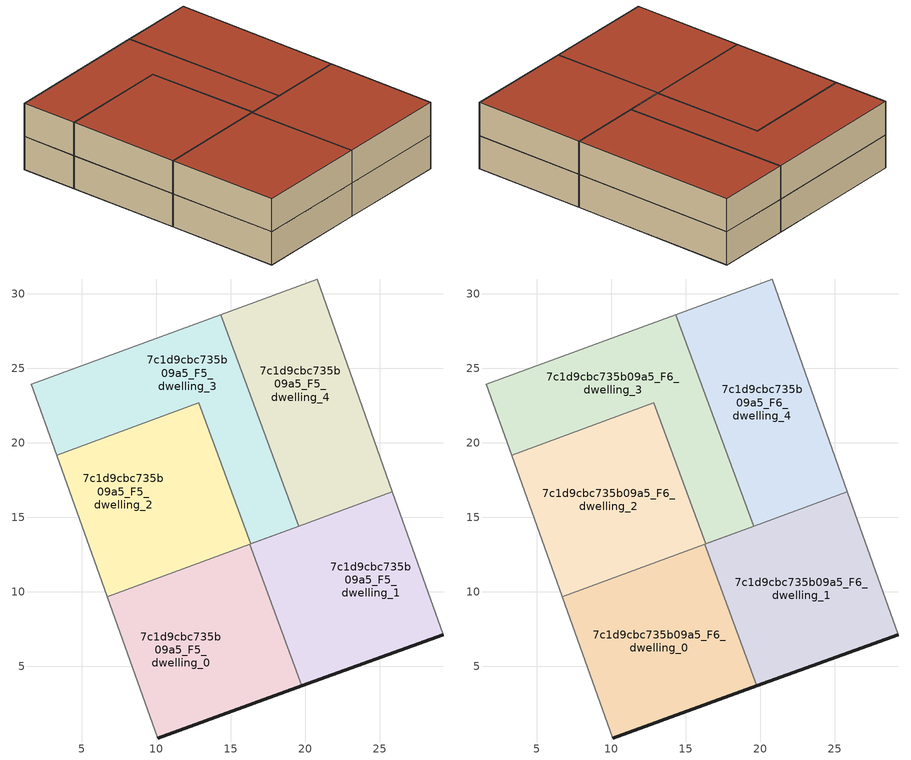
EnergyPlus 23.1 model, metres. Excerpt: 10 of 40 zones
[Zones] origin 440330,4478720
7c1d9cbc735b09a5_F5_dwelling_0
 floor to 7c1d9cbc735b09a5_F4_dwelling_4 (EU_floor_Construction): 16.65,2.56 13.15,12.02 6.74,9.66 10.13,0.19 z15
 floor adiabatic (EU_floor_Construction): 19.78,3.69 16.27,13.18 13.15,12.02 16.65,2.56 z15
 wall outside (EU_wall_Construction): 19.78,3.69 10.13,0.19 z15:18
 wall to 7c1d9cbc735b09a5_F5_dwelling_1 (EU_wall_Construction): 16.27,13.18 19.78,3.69 z15:18
 wall adiabatic (EU_wall_Construction): 10.13,0.19 6.74,9.66 z15:18
 wall to 7c1d9cbc735b09a5_F5_dwelling_2 (EU_wall_Construction): 6.74,9.66 16.27,13.18 z15:18
7c1d9cbc735b09a5_F5_dwelling_1
 floor to 7c1d9cbc735b09a5_F4_dwelling_0 (EU_floor_Construction): 29.25,7.13 25.86,16.72 19.52,14.38 23.04,4.88 z15
 floor adiabatic (EU_floor_Construction): 23.04,4.88 19.52,14.38 16.27,13.18 19.78,3.69 z15
 wall outside (EU_wall_Construction): 29.25,7.13 19.78,3.69 z15:18
 wall adiabatic (EU_wall_Construction): 25.86,16.72 29.25,7.13 z15:18
 wall to 7c1d9cbc735b09a5_F5_dwelling_4 (EU_wall_Construction): 19.58,14.4 25.86,16.72 z15:18
 wall to 7c1d9cbc735b09a5_F5_dwelling_2 (EU_wall_Construction): 16.27,13.18 19.58,14.4 z15:18
7c1d9cbc735b09a5_F5_dwelling_2
 floor to 7c1d9cbc735b09a5_F4_dwelling_2 (EU_floor_Construction): 19.52,14.38 16.36,13.21 15.49,15.57 12.28,14.38 13.15,12.02 z15
 floor to 7c1d9cbc735b09a5_F4_dwelling_5 (EU_floor_Construction): 12.31,14.29 9.65,21.49 3.34,19.16 5.93,11.93 z15
 floor to 7c1d9cbc735b09a5_F4_dwelling_4 (EU_floor_Construction): 13.15,12.02 12.31,14.29 5.93,11.93 6.74,9.66 z15
 floor to 7c1d9cbc735b09a5_F4_dwelling_3 (EU_floor_Construction): 15.49,15.57 12.86,22.68 9.65,21.49 12.28,14.38 z15
 wall adiabatic (EU_wall_Construction): 6.74,9.66 3.34,19.16 z15:18
 wall to 7c1d9cbc735b09a5_F5_dwelling_3 (EU_wall_Construction): 3.34,19.16 12.86,22.68 16.36,13.21 19.58,14.4 z15:18
7c1d9cbc735b09a5_F5_dwelling_3
 floor to 7c1d9cbc735b09a5_F4_dwelling_3 (EU_floor_Construction): 18.65,16.74 14.28,28.58 7.9,26.22 9.65,21.49 12.86,22.68 15.49,15.57 z15
 floor to 7c1d9cbc735b09a5_F4_dwelling_2 (EU_floor_Construction): 19.52,14.38 18.65,16.74 15.49,15.57 16.36,13.21 z15
 floor adiabatic (EU_floor_Construction): 19.52,14.38 16.36,13.21 19.58,14.4 14.33,28.59 9.53,26.82 14.28,28.58 z15
 floor to 7c1d9cbc735b09a5_F4_dwelling_5 (EU_floor_Construction): 9.65,21.49 7.9,26.22 1.64,23.91 3.34,19.16 z15
 wall adiabatic (EU_wall_Construction): 3.34,19.16 1.64,23.91 14.33,28.59 z15:18
 wall to 7c1d9cbc735b09a5_F5_dwelling_4 (EU_wall_Construction): 14.33,28.59 19.58,14.4 z15:18
7c1d9cbc735b09a5_F5_dwelling_4
 floor to 7c1d9cbc735b09a5_F4_dwelling_1 (EU_floor_Construction): 24.97,19.22 20.81,30.99 14.33,28.59 18.66,16.89 z15
 floor to 7c1d9cbc735b09a5_F4_dwelling_0 (EU_floor_Construction): 25.86,16.72 24.97,19.22 18.66,16.89 19.58,14.4 z15
 wall adiabatic (EU_wall_Construction): 14.33,28.59 20.81,30.99 25.86,16.72 z15:18
7c1d9cbc735b09a5_F6_dwelling_0
 floor to 7c1d9cbc735b09a5_F5_dwelling_0 (EU_floor_Construction): 19.78,3.69 16.27,13.18 6.74,9.66 10.13,0.19 z18
 wall outside (EU_wall_Construction): 19.78,3.69 10.13,0.19 z18:21
 wall to 7c1d9cbc735b09a5_F6_dwelling_1 (EU_wall_Construction): 16.27,13.18 19.78,3.69 z18:21
 wall adiabatic (EU_wall_Construction): 10.13,0.19 6.74,9.66 z18:21
 wall to 7c1d9cbc735b09a5_F6_dwelling_2 (EU_wall_Construction): 6.74,9.66 16.27,13.18 z18:21
 roof outside (EU_roof_Construction): 16.27,13.18 19.78,3.69 10.13,0.19 6.74,9.66 z21
7c1d9cbc735b09a5_F6_dwelling_1
 floor to 7c1d9cbc735b09a5_F5_dwelling_1 (EU_floor_Construction): 29.25,7.13 25.86,16.72 16.27,13.18 19.78,3.69 z18
 wall outside (EU_wall_Construction): 29.25,7.13 19.78,3.69 z18:21
 wall adiabatic (EU_wall_Construction): 25.86,16.72 29.25,7.13 z18:21
 wall to 7c1d9cbc735b09a5_F6_dwelling_4 (EU_wall_Construction): 19.58,14.4 25.86,16.72 z18:21
 wall to 7c1d9cbc735b09a5_F6_dwelling_2 (EU_wall_Construction): 16.27,13.18 19.58,14.4 z18:21
 roof outside (EU_roof_Construction): 25.86,16.72 29.25,7.13 19.78,3.69 16.27,13.18 z21
7c1d9cbc735b09a5_F6_dwelling_2
 floor to 7c1d9cbc735b09a5_F5_dwelling_2 (EU_floor_Construction): 19.58,14.4 16.36,13.21 12.86,22.68 3.34,19.16 6.74,9.66 z18
 wall adiabatic (EU_wall_Construction): 6.74,9.66 3.34,19.16 z18:21
 wall to 7c1d9cbc735b09a5_F6_dwelling_3 (EU_wall_Construction): 3.34,19.16 12.86,22.68 16.36,13.21 19.58,14.4 z18:21
 roof outside (EU_roof_Construction): 12.86,22.68 16.36,13.21 19.58,14.4 6.74,9.66 3.34,19.16 z21
7c1d9cbc735b09a5_F6_dwelling_3
 floor to 7c1d9cbc735b09a5_F5_dwelling_3 (EU_floor_Construction): 19.58,14.4 14.33,28.59 1.64,23.91 3.34,19.16 12.86,22.68 16.36,13.21 z18
 wall adiabatic (EU_wall_Construction): 3.34,19.16 1.64,23.91 14.33,28.59 z18:21
 wall to 7c1d9cbc735b09a5_F6_dwelling_4 (EU_wall_Construction): 14.33,28.59 19.58,14.4 z18:21
 roof outside (EU_roof_Construction): 14.33,28.59 19.58,14.4 16.36,13.21 12.86,22.68 3.34,19.16 1.64,23.91 z21
7c1d9cbc735b09a5_F6_dwelling_4
 floor to 7c1d9cbc735b09a5_F5_dwelling_4 (EU_floor_Construction): 25.86,16.72 20.81,30.99 14.33,28.59 19.58,14.4 z18
 wall adiabatic (EU_wall_Construction): 14.33,28.59 20.81,30.99 25.86,16.72 z18:21
 roof outside (EU_roof_Construction): 20.81,30.99 25.86,16.72 19.58,14.4 14.33,28.59 z21
[Building]
EU S2 Campaign: North Axis=0; Terrain=City; Solar Distribution=FullExterior
[Site:Location]
Madrid: Latitude=40.5; Longitude=-3.5; Time Zone=1; Elevation=609
[SizingPeriod:WeatherFileDays]
AnnualSizingPeriod: Begin Month=1; Begin Day of Month=1; End Month=12; End Day of Month=31; Day of Week for Start Day=Monday; Use Weather File Daylight Saving Period=No; Use Weather File Rain and Snow Indicators=No
[MATERIAL]
EU_InternalMass_Material: Roughness=MediumRough; Thickness=0.1; Conductivity=1; Density=1800; Specific Heat=900; Thermal Absorptance=0.9; Solar Absorptance=0.7; Visible Absorptance=0.7
[MATERIAL:NOMASS] Roughness=MediumRough; Thermal Absorptance=0.9; Solar Absorptance=0.7; Visible Absorptance=0.7
Name | Thermal Resistance
EU_wall_NoMass | 0.609216
EU_roof_NoMass | 0.513268
EU_floor_NoMass | 0.568163
[CONSTRUCTION]
EU_wall_Construction: EU_wall_NoMass
EU_roof_Construction: EU_roof_NoMass
EU_floor_Construction: EU_floor_NoMass
EU_InternalMass_Construction: EU_InternalMass_Material
[ZONE] Type=1; Multiplier=1; Ceiling Height=autocalculate; Floor Area=autocalculate; Part of Total Floor Area=Yes
Name | Volume
7c1d9cbc735b09a5_F5_dwelling_0; 7c1d9cbc735b09a5_F6_dwelling_0 | 308.893
7c1d9cbc735b09a5_F5_dwelling_1; 7c1d9cbc735b09a5_F6_dwelling_1; 7c1d9cbc735b09a5_F5_dwelling_3; 7c1d9cbc735b09a5_F6_dwelling_3 | 308.88
7c1d9cbc735b09a5_F5_dwelling_2; 7c1d9cbc735b09a5_F6_dwelling_2 | 308.905
7c1d9cbc735b09a5_F5_dwelling_4; 7c1d9cbc735b09a5_F6_dwelling_4 | 308.861
[INTERNALMASS] Construction=EU_InternalMass_Construction
Name | Zone or ZoneList | Surface Area
7c1d9cbc735b09a5_F5_dwelling_0_EU_InternalMass | 7c1d9cbc735b09a5_F5_dwelling_0 | 102.961
7c1d9cbc735b09a5_F5_dwelling_1_EU_InternalMass | 7c1d9cbc735b09a5_F5_dwelling_1 | 102.963
7c1d9cbc735b09a5_F5_dwelling_2_EU_InternalMass | 7c1d9cbc735b09a5_F5_dwelling_2 | 102.969
7c1d9cbc735b09a5_F5_dwelling_3_EU_InternalMass | 7c1d9cbc735b09a5_F5_dwelling_3 | 102.96
7c1d9cbc735b09a5_F5_dwelling_4_EU_InternalMass | 7c1d9cbc735b09a5_F5_dwelling_4 | 102.955
7c1d9cbc735b09a5_F6_dwelling_0_EU_InternalMass | 7c1d9cbc735b09a5_F6_dwelling_0 | 102.961
7c1d9cbc735b09a5_F6_dwelling_1_EU_InternalMass | 7c1d9cbc735b09a5_F6_dwelling_1 | 102.963
7c1d9cbc735b09a5_F6_dwelling_2_EU_InternalMass | 7c1d9cbc735b09a5_F6_dwelling_2 | 102.969
7c1d9cbc735b09a5_F6_dwelling_3_EU_InternalMass | 7c1d9cbc735b09a5_F6_dwelling_3 | 102.96
7c1d9cbc735b09a5_F6_dwelling_4_EU_InternalMass | 7c1d9cbc735b09a5_F6_dwelling_4 | 102.955
[OTHEREQUIPMENT] Fuel Type=Electricity; Design Level Calculation Method=Watts/Area; Power per Zone Floor Area=1; Fraction Latent=0; Fraction Radiant=0; Fraction Lost=0; Carbon Dioxide Generation Rate=0; EndUse Subcategory=EU_Step8_InternalGains
Name | Zone or ZoneList or Space or SpaceList | Schedule
EU_Step8_InternalGain_7c1d9cbc735b09a5_F5_dwelling_0_f000 | 7c1d9cbc735b09a5_F5_dwelling_0 | EU_Step8_GainSchedule_7c1d9cbc735b09a5_F5_dwelling_0_f000
EU_Step8_InternalGain_7c1d9cbc735b09a5_F5_dwelling_1_f000 | 7c1d9cbc735b09a5_F5_dwelling_1 | EU_Step8_GainSchedule_7c1d9cbc735b09a5_F5_dwelling_1_f000
EU_Step8_InternalGain_7c1d9cbc735b09a5_F5_dwelling_2_f000 | 7c1d9cbc735b09a5_F5_dwelling_2 | EU_Step8_GainSchedule_7c1d9cbc735b09a5_F5_dwelling_2_f000
EU_Step8_InternalGain_7c1d9cbc735b09a5_F5_dwelling_3_f000 | 7c1d9cbc735b09a5_F5_dwelling_3 | EU_Step8_GainSchedule_7c1d9cbc735b09a5_F5_dwelling_3_f000
EU_Step8_InternalGain_7c1d9cbc735b09a5_F5_dwelling_4_f000 | 7c1d9cbc735b09a5_F5_dwelling_4 | EU_Step8_GainSchedule_7c1d9cbc735b09a5_F5_dwelling_4_f000
EU_Step8_InternalGain_7c1d9cbc735b09a5_F6_dwelling_0_f000 | 7c1d9cbc735b09a5_F6_dwelling_0 | EU_Step8_GainSchedule_7c1d9cbc735b09a5_F6_dwelling_0_f000
EU_Step8_InternalGain_7c1d9cbc735b09a5_F6_dwelling_1_f000 | 7c1d9cbc735b09a5_F6_dwelling_1 | EU_Step8_GainSchedule_7c1d9cbc735b09a5_F6_dwelling_1_f000
EU_Step8_InternalGain_7c1d9cbc735b09a5_F6_dwelling_2_f000 | 7c1d9cbc735b09a5_F6_dwelling_2 | EU_Step8_GainSchedule_7c1d9cbc735b09a5_F6_dwelling_2_f000
EU_Step8_InternalGain_7c1d9cbc735b09a5_F6_dwelling_3_f000 | 7c1d9cbc735b09a5_F6_dwelling_3 | EU_Step8_GainSchedule_7c1d9cbc735b09a5_F6_dwelling_3_f000
EU_Step8_InternalGain_7c1d9cbc735b09a5_F6_dwelling_4_f000 | 7c1d9cbc735b09a5_F6_dwelling_4 | EU_Step8_GainSchedule_7c1d9cbc735b09a5_F6_dwelling_4_f000
[ZONEVENTILATION:DESIGNFLOWRATE] Schedule=EU_AlwaysOn; Design Flow Rate Calculation Method=AirChanges/Hour; Air Changes per Hour=0.752966; Ventilation Type=Natural; Fan Pressure Rise=0; Fan Total Efficiency=1; Constant Term Coefficient=1; Temperature Term Coefficient=0; Velocity Term Coefficient=0; Velocity Squared Term Coefficient=0; Minimum Indoor Temperature=-100; Maximum Indoor Temperature=100; Delta Temperature=-100; Minimum Outdoor Temperature=-100; Maximum Outdoor Temperature=100; Maximum Wind Speed=40
Name | Zone or ZoneList or Space or SpaceList
EU_ConstantAir_7c1d9cbc735b09a5_F5_dwelling_0 | 7c1d9cbc735b09a5_F5_dwelling_0
EU_ConstantAir_7c1d9cbc735b09a5_F5_dwelling_1 | 7c1d9cbc735b09a5_F5_dwelling_1
EU_ConstantAir_7c1d9cbc735b09a5_F5_dwelling_2 | 7c1d9cbc735b09a5_F5_dwelling_2
EU_ConstantAir_7c1d9cbc735b09a5_F5_dwelling_3 | 7c1d9cbc735b09a5_F5_dwelling_3
EU_ConstantAir_7c1d9cbc735b09a5_F5_dwelling_4 | 7c1d9cbc735b09a5_F5_dwelling_4
EU_ConstantAir_7c1d9cbc735b09a5_F6_dwelling_0 | 7c1d9cbc735b09a5_F6_dwelling_0
EU_ConstantAir_7c1d9cbc735b09a5_F6_dwelling_1 | 7c1d9cbc735b09a5_F6_dwelling_1
EU_ConstantAir_7c1d9cbc735b09a5_F6_dwelling_2 | 7c1d9cbc735b09a5_F6_dwelling_2
EU_ConstantAir_7c1d9cbc735b09a5_F6_dwelling_3 | 7c1d9cbc735b09a5_F6_dwelling_3
EU_ConstantAir_7c1d9cbc735b09a5_F6_dwelling_4 | 7c1d9cbc735b09a5_F6_dwelling_4
[HVACTEMPLATE:ZONE:IDEALLOADSAIRSYSTEM] System Availability Schedule=EU_AlwaysOn; Maximum Heating Supply Air Temperature=50; Minimum Cooling Supply Air Temperature=13; Maximum Heating Supply Air Humidity Ratio=0.0156; Minimum Cooling Supply Air Humidity Ratio=0.0077; Heating Limit=NoLimit; Cooling Limit=NoLimit; Heating Availability Schedule=EU_AlwaysOn; Cooling Availability Schedule=EU_CoolingOff; Dehumidification Control Type=ConstantSensibleHeatRatio; Cooling Sensible Heat Ratio=0.7; Dehumidification Setpoint=60; Humidification Control Type=None; Humidification Setpoint=30; Outdoor Air Method=None; Outdoor Air Flow Rate per Person=0.00944; Outdoor Air Flow Rate per Zone Floor Area=0; Outdoor Air Flow Rate per Zone=0; Demand Controlled Ventilation Type=None; Outdoor Air Economizer Type=NoEconomizer; Heat Recovery Type=None; Sensible Heat Recovery Effectiveness=0.7; Latent Heat Recovery Effectiveness=0.65
Name | Template Thermostat
7c1d9cbc735b09a5_F5_dwelling_0 | EU_HeatOnly_7c1d9cbc735b09a5_F5_dwelling_0
7c1d9cbc735b09a5_F5_dwelling_1 | EU_HeatOnly_7c1d9cbc735b09a5_F5_dwelling_1
7c1d9cbc735b09a5_F5_dwelling_2 | EU_HeatOnly_7c1d9cbc735b09a5_F5_dwelling_2
7c1d9cbc735b09a5_F5_dwelling_3 | EU_HeatOnly_7c1d9cbc735b09a5_F5_dwelling_3
7c1d9cbc735b09a5_F5_dwelling_4 | EU_HeatOnly_7c1d9cbc735b09a5_F5_dwelling_4
7c1d9cbc735b09a5_F6_dwelling_0 | EU_HeatOnly_7c1d9cbc735b09a5_F6_dwelling_0
7c1d9cbc735b09a5_F6_dwelling_1 | EU_HeatOnly_7c1d9cbc735b09a5_F6_dwelling_1
7c1d9cbc735b09a5_F6_dwelling_2 | EU_HeatOnly_7c1d9cbc735b09a5_F6_dwelling_2
7c1d9cbc735b09a5_F6_dwelling_3 | EU_HeatOnly_7c1d9cbc735b09a5_F6_dwelling_3
7c1d9cbc735b09a5_F6_dwelling_4 | EU_HeatOnly_7c1d9cbc735b09a5_F6_dwelling_4
[SIZING:ZONE] Zone Cooling Design Supply Air Temperature Input Method=SupplyAirTemperature; Zone Cooling Design Supply Air Temperature=13; Zone Heating Design Supply Air Temperature Input Method=SupplyAirTemperature; Zone Heating Design Supply Air Temperature=50; Zone Cooling Design Supply Air Humidity Ratio=0.008; Zone Heating Design Supply Air Humidity Ratio=0.008; Cooling Design Air Flow Method=DesignDay; Cooling Design Air Flow Rate=0; Cooling Minimum Air Flow per Zone Floor Area=0.000762; Cooling Minimum Air Flow=0; Cooling Minimum Air Flow Fraction=0.2; Heating Design Air Flow Method=DesignDay; Heating Design Air Flow Rate=0; Heating Maximum Air Flow per Zone Floor Area=0.002032; Heating Maximum Air Flow=0.141576; Heating Maximum Air Flow Fraction=0.3; Account for Dedicated Outdoor Air System=No; Dedicated Outdoor Air System Control Strategy=NeutralSupplyAir; Dedicated Outdoor Air Low Setpoint Temperature for Design=autosize; Dedicated Outdoor Air High Setpoint Temperature for Design=autosize; Zone Load Sizing Method=Sensible Load Only No Latent Load; Zone Latent Cooling Design Supply Air Humidity Ratio Input Method=HumidityRatioDifference; Zone Cooling Design Supply Air Humidity Ratio Difference=0.005; Zone Latent Heating Design Supply Air Humidity Ratio Input Method=HumidityRatioDifference; Zone Humidification Design Supply Air Humidity Ratio Difference=0.005
7c1d9cbc735b09a5_F5_dwelling_0; 7c1d9cbc735b09a5_F5_dwelling_1; 7c1d9cbc735b09a5_F5_dwelling_2; 7c1d9cbc735b09a5_F5_dwelling_3; 7c1d9cbc735b09a5_F5_dwelling_4; 7c1d9cbc735b09a5_F6_dwelling_0; 7c1d9cbc735b09a5_F6_dwelling_1; 7c1d9cbc735b09a5_F6_dwelling_2; 7c1d9cbc735b09a5_F6_dwelling_3; 7c1d9cbc735b09a5_F6_dwelling_4
[SCHEDULE:CONSTANT]
Name | Hourly Value
EU_AlwaysOn | 1
EU_CoolingOff | 0
[SCHEDULE:FILE] Column Number=1; Rows to Skip at Top=0; Number of Hours of Data=8760; Column Separator=Comma; Interpolate to Timestep=No; Minutes per Item=60; Adjust Schedule for Daylight Savings=Yes
Name | File
EU_Step8_GainSchedule_7c1d9cbc735b09a5_F5_dwelling_0_f000 | ../../schedules/7c1d9cbc735b09a5/7c1d9cbc735b09a5_F5_dwelling_0_f000_gain.csv
EU_Step8_GainSchedule_7c1d9cbc735b09a5_F5_dwelling_1_f000 | ../../schedules/7c1d9cbc735b09a5/7c1d9cbc735b09a5_F5_dwelling_1_f000_gain.csv
EU_Step8_GainSchedule_7c1d9cbc735b09a5_F5_dwelling_2_f000 | ../../schedules/7c1d9cbc735b09a5/7c1d9cbc735b09a5_F5_dwelling_2_f000_gain.csv
EU_Step8_GainSchedule_7c1d9cbc735b09a5_F5_dwelling_3_f000 | ../../schedules/7c1d9cbc735b09a5/7c1d9cbc735b09a5_F5_dwelling_3_f000_gain.csv
EU_Step8_GainSchedule_7c1d9cbc735b09a5_F5_dwelling_4_f000 | ../../schedules/7c1d9cbc735b09a5/7c1d9cbc735b09a5_F5_dwelling_4_f000_gain.csv
EU_Step8_GainSchedule_7c1d9cbc735b09a5_F6_dwelling_0_f000 | ../../schedules/7c1d9cbc735b09a5/7c1d9cbc735b09a5_F6_dwelling_0_f000_gain.csv
EU_Step8_GainSchedule_7c1d9cbc735b09a5_F6_dwelling_1_f000 | ../../schedules/7c1d9cbc735b09a5/7c1d9cbc735b09a5_F6_dwelling_1_f000_gain.csv
EU_Step8_GainSchedule_7c1d9cbc735b09a5_F6_dwelling_2_f000 | ../../schedules/7c1d9cbc735b09a5/7c1d9cbc735b09a5_F6_dwelling_2_f000_gain.csv
EU_Step8_GainSchedule_7c1d9cbc735b09a5_F6_dwelling_3_f000 | ../../schedules/7c1d9cbc735b09a5/7c1d9cbc735b09a5_F6_dwelling_3_f000_gain.csv
EU_Step8_GainSchedule_7c1d9cbc735b09a5_F6_dwelling_4_f000 | ../../schedules/7c1d9cbc735b09a5/7c1d9cbc735b09a5_F6_dwelling_4_f000_gain.csv
